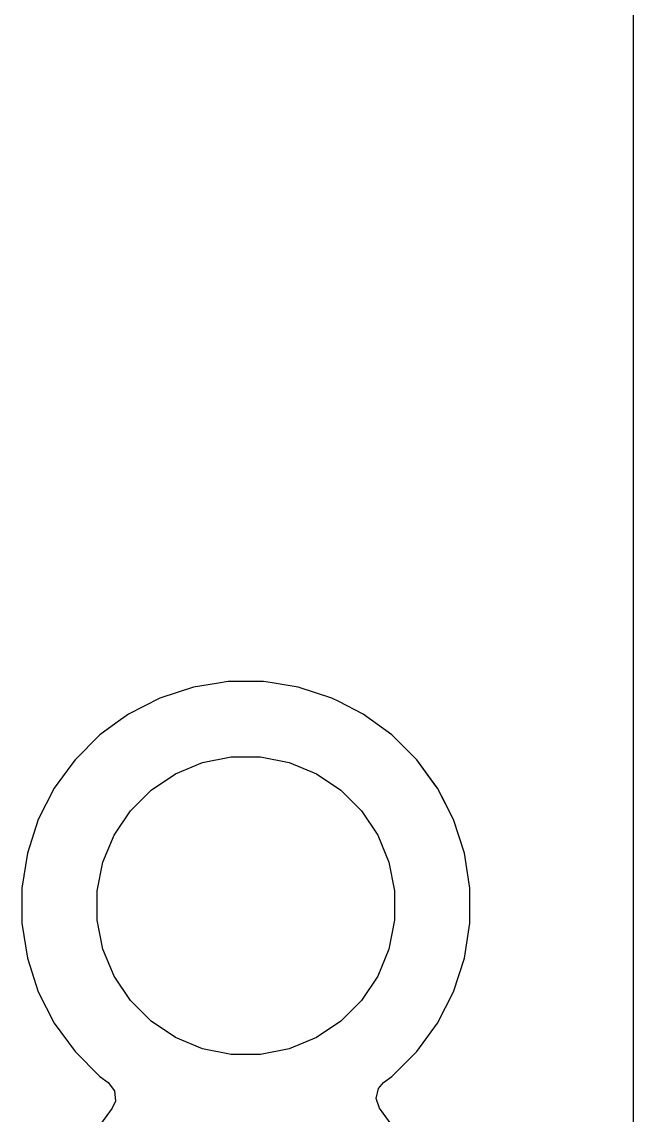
# Model space of a CAD drawing. Header units: inches. Extents: x 6.57 to 9.79, y -8.72 to -3.17.
# Drawn here: x 9.6258 to 9.7874, y -7.1931 to -6.9043 of the extents above; entities that cross this region are included whole.
import ezdxf

# ---------------------------------------------------------------- set-up
doc = ezdxf.new("R2010")
doc.units = ezdxf.units.IN
doc.header["$MEASUREMENT"] = 0
doc.layers.add('B.Cu', color=153, linetype='CONTINUOUS', true_color=0x4d7fc4)

msp = doc.modelspace()

# ---------------------------------------------------------------- linework, layer by layer
at = {"layer": 'B.Cu', "linetype": 'CONTINUOUS'}
for p, q in [((9.78738, -3.17026), (9.78738, -8.71951)), ((9.78738, -3.17026), (9.78738, -8.71951)), ((9.78738, -3.17026), (9.78738, -8.71951)), ((9.78738, -3.17026), (9.78738, -8.71951)), ((9.67731, -7.07908), (9.67118, -7.08005)), ((9.67731, -7.07908), (9.67118, -7.08005)), ((9.67731, -7.07908), (9.67118, -7.08005)), ((9.67731, -7.07908), (9.67118, -7.08005)), ((9.68038, -7.07859), (9.67731, -7.07908)), ((9.68038, -7.07859), (9.67731, -7.07908)), ((9.68038, -7.07859), (9.67731, -7.07908)), ((9.68038, -7.07859), (9.67731, -7.07908)), ((9.6897, -7.07859), (9.68038, -7.07859)), ((9.6897, -7.07859), (9.68038, -7.07859)), ((9.6897, -7.07859), (9.68038, -7.07859)), ((9.6897, -7.07859), (9.68038, -7.07859)), ((9.692, -7.07896), (9.6897, -7.07859)), ((9.692, -7.07896), (9.6897, -7.07859)), ((9.692, -7.07896), (9.6897, -7.07859)), ((9.692, -7.07896), (9.6897, -7.07859)), ((9.6989, -7.08005), (9.692, -7.07896)), ((9.6989, -7.08005), (9.692, -7.07896)), ((9.6989, -7.08005), (9.692, -7.07896)), ((9.6989, -7.08005), (9.692, -7.07896)), ((9.67118, -7.08005), (9.66231, -7.08293)), ((9.67118, -7.08005), (9.66231, -7.08293)), ((9.67118, -7.08005), (9.66231, -7.08293)), ((9.67118, -7.08005), (9.66231, -7.08293)), ((9.67118, -7.08005), (9.67118, -7.08005)), ((9.67118, -7.08005), (9.67118, -7.08005)), ((9.67118, -7.08005), (9.67118, -7.08005)), ((9.67118, -7.08005), (9.67118, -7.08005)), ((9.70777, -7.08293), (9.6989, -7.08005)), ((9.70777, -7.08293), (9.6989, -7.08005)), ((9.70777, -7.08293), (9.6989, -7.08005)), ((9.70777, -7.08293), (9.6989, -7.08005)), ((9.66231, -7.08293), (9.65401, -7.08716)), ((9.66231, -7.08293), (9.65401, -7.08716)), ((9.66231, -7.08293), (9.65401, -7.08716)), ((9.66231, -7.08293), (9.65401, -7.08716)), ((9.70963, -7.08388), (9.70777, -7.08293)), ((9.70963, -7.08388), (9.70777, -7.08293)), ((9.70963, -7.08388), (9.70777, -7.08293)), ((9.70963, -7.08388), (9.70777, -7.08293)), ((9.71607, -7.08716), (9.70963, -7.08388)), ((9.71607, -7.08716), (9.70963, -7.08388)), ((9.71607, -7.08716), (9.70963, -7.08388)), ((9.71607, -7.08716), (9.70963, -7.08388)), ((9.65401, -7.08716), (9.65063, -7.08961)), ((9.65401, -7.08716), (9.65063, -7.08961)), ((9.65401, -7.08716), (9.65063, -7.08961)), ((9.65401, -7.08716), (9.65063, -7.08961)), ((9.72361, -7.09264), (9.71607, -7.08716)), ((9.72361, -7.09264), (9.71607, -7.08716)), ((9.72361, -7.09264), (9.71607, -7.08716)), ((9.72361, -7.09264), (9.71607, -7.08716)), ((9.65063, -7.08961), (9.64647, -7.09264)), ((9.65063, -7.08961), (9.64647, -7.09264)), ((9.65063, -7.08961), (9.64647, -7.09264)), ((9.65063, -7.08961), (9.64647, -7.09264)), ((9.64647, -7.09264), (9.63988, -7.09923)), ((9.64647, -7.09264), (9.63988, -7.09923)), ((9.64647, -7.09264), (9.63988, -7.09923)), ((9.64647, -7.09264), (9.63988, -7.09923)), ((9.64647, -7.09264), (9.64647, -7.09264)), ((9.64647, -7.09264), (9.64647, -7.09264)), ((9.64647, -7.09264), (9.64647, -7.09264)), ((9.64647, -7.09264), (9.64647, -7.09264)), ((9.64647, -7.09264), (9.64647, -7.09264)), ((9.64647, -7.09264), (9.64647, -7.09264)), ((9.64647, -7.09264), (9.64647, -7.09264)), ((9.64647, -7.09264), (9.64647, -7.09264)), ((9.7302, -7.09923), (9.72361, -7.09264)), ((9.7302, -7.09923), (9.72361, -7.09264)), ((9.7302, -7.09923), (9.72361, -7.09264)), ((9.7302, -7.09923), (9.72361, -7.09264)), ((9.63988, -7.09923), (9.63753, -7.10246)), ((9.63988, -7.09923), (9.63753, -7.10246)), ((9.63988, -7.09923), (9.63753, -7.10246)), ((9.63988, -7.09923), (9.63901, -7.10042)), ((9.63988, -7.09923), (9.63988, -7.09923)), ((9.63988, -7.09923), (9.63988, -7.09923)), ((9.63988, -7.09923), (9.63988, -7.09923)), ((9.63988, -7.09923), (9.63988, -7.09923)), ((9.63988, -7.09923), (9.63988, -7.09923)), ((9.63988, -7.09923), (9.63988, -7.09923)), ((9.63988, -7.09923), (9.63988, -7.09923)), ((9.63988, -7.09923), (9.63988, -7.09923)), ((9.67357, -7.1), (9.68117, -7.09849)), ((9.67357, -7.1), (9.68117, -7.09849)), ((9.67357, -7.1), (9.68117, -7.09849)), ((9.67357, -7.1), (9.68117, -7.09849)), ((9.68117, -7.09849), (9.68891, -7.09849)), ((9.68117, -7.09849), (9.68891, -7.09849)), ((9.68117, -7.09849), (9.68891, -7.09849)), ((9.68117, -7.09849), (9.68891, -7.09849)), ((9.68891, -7.09849), (9.69651, -7.1)), ((9.68891, -7.09849), (9.69651, -7.1)), ((9.68891, -7.09849), (9.69651, -7.1)), ((9.68891, -7.09849), (9.69651, -7.1)), ((9.73527, -7.1062), (9.7302, -7.09923)), ((9.73527, -7.1062), (9.7302, -7.09923)), ((9.73527, -7.1062), (9.7302, -7.09923)), ((9.73568, -7.10677), (9.7302, -7.09923)), ((9.63901, -7.10042), (9.6344, -7.10677)), ((9.63753, -7.10246), (9.6344, -7.10677)), ((9.63753, -7.10246), (9.6344, -7.10677)), ((9.63753, -7.10246), (9.6344, -7.10677)), ((9.66642, -7.10296), (9.67357, -7.1)), ((9.66642, -7.10296), (9.67357, -7.1)), ((9.66642, -7.10296), (9.67357, -7.1)), ((9.66642, -7.10296), (9.67357, -7.1)), ((9.69651, -7.1), (9.70366, -7.10296)), ((9.69651, -7.1), (9.70366, -7.10296)), ((9.69651, -7.1), (9.70366, -7.10296)), ((9.69651, -7.1), (9.70366, -7.10296)), ((9.65998, -7.10726), (9.66642, -7.10296)), ((9.65998, -7.10726), (9.66642, -7.10296)), ((9.65998, -7.10726), (9.66642, -7.10296)), ((9.65998, -7.10726), (9.66642, -7.10296)), ((9.70366, -7.10296), (9.7101, -7.10726)), ((9.70366, -7.10296), (9.7101, -7.10726)), ((9.70366, -7.10296), (9.7101, -7.10726)), ((9.70366, -7.10296), (9.7101, -7.10726)), ((9.6344, -7.10677), (9.63017, -7.11507)), ((9.6344, -7.10677), (9.63017, -7.11507)), ((9.6344, -7.10677), (9.63017, -7.11507)), ((9.6344, -7.10677), (9.63017, -7.11507)), ((9.65451, -7.11274), (9.65998, -7.10726)), ((9.65451, -7.11274), (9.65998, -7.10726)), ((9.65451, -7.11274), (9.65998, -7.10726)), ((9.65451, -7.11274), (9.65998, -7.10726)), ((9.7101, -7.10726), (9.71557, -7.11274)), ((9.7101, -7.10726), (9.71557, -7.11274)), ((9.7101, -7.10726), (9.71557, -7.11274)), ((9.7101, -7.10726), (9.71557, -7.11274)), ((9.73568, -7.10677), (9.73527, -7.1062)), ((9.73568, -7.10677), (9.73527, -7.1062)), ((9.73568, -7.10677), (9.73527, -7.1062)), ((9.73991, -7.11507), (9.73568, -7.10677)), ((9.73991, -7.11507), (9.73568, -7.10677)), ((9.73991, -7.11507), (9.73568, -7.10677)), ((9.73775, -7.11083), (9.73568, -7.10677)), ((9.73991, -7.11507), (9.73775, -7.11083)), ((9.6502, -7.11918), (9.65451, -7.11274)), ((9.6502, -7.11918), (9.65451, -7.11274)), ((9.6502, -7.11918), (9.65451, -7.11274)), ((9.6502, -7.11918), (9.65451, -7.11274)), ((9.71557, -7.11274), (9.71988, -7.11918)), ((9.71557, -7.11274), (9.71988, -7.11918)), ((9.71557, -7.11274), (9.71988, -7.11918)), ((9.71557, -7.11274), (9.71988, -7.11918)), ((9.63017, -7.11507), (9.62729, -7.12393)), ((9.63017, -7.11507), (9.62729, -7.12393)), ((9.63017, -7.11507), (9.62729, -7.12393)), ((9.63017, -7.11507), (9.62729, -7.12393)), ((9.74279, -7.12393), (9.73991, -7.11507)), ((9.74279, -7.12393), (9.73991, -7.11507)), ((9.74279, -7.12393), (9.73991, -7.11507)), ((9.74279, -7.12393), (9.73991, -7.11507)), ((9.64724, -7.12633), (9.6502, -7.11918)), ((9.64724, -7.12633), (9.6502, -7.11918)), ((9.64724, -7.12633), (9.6502, -7.11918)), ((9.64724, -7.12633), (9.6502, -7.11918)), ((9.71988, -7.11918), (9.72284, -7.12633)), ((9.71988, -7.11918), (9.72284, -7.12633)), ((9.71988, -7.11918), (9.72284, -7.12633)), ((9.71988, -7.11918), (9.72284, -7.12633)), ((9.62729, -7.12393), (9.62583, -7.13314)), ((9.62729, -7.12393), (9.62583, -7.13314)), ((9.62729, -7.12393), (9.62583, -7.13314)), ((9.62729, -7.12393), (9.62583, -7.13314)), ((9.62729, -7.12393), (9.62729, -7.12393)), ((9.62729, -7.12393), (9.62729, -7.12393)), ((9.62729, -7.12393), (9.62729, -7.12393)), ((9.62729, -7.12393), (9.62729, -7.12393)), ((9.74424, -7.13314), (9.74279, -7.12393)), ((9.74279, -7.12393), (9.74279, -7.12393)), ((9.74279, -7.12393), (9.74279, -7.12393)), ((9.74424, -7.13314), (9.74279, -7.12393)), ((9.74279, -7.12393), (9.74279, -7.12393)), ((9.74279, -7.12393), (9.74279, -7.12393)), ((9.74424, -7.13314), (9.74279, -7.12393)), ((9.74279, -7.12393), (9.74279, -7.12393)), ((9.74279, -7.12393), (9.74279, -7.12393)), ((9.74424, -7.13314), (9.74279, -7.12393)), ((9.74279, -7.12393), (9.74279, -7.12393)), ((9.74279, -7.12393), (9.74279, -7.12393)), ((9.64573, -7.13392), (9.64724, -7.12633)), ((9.64573, -7.13392), (9.64724, -7.12633)), ((9.64573, -7.13392), (9.64724, -7.12633)), ((9.64573, -7.13392), (9.64724, -7.12633)), ((9.72284, -7.12633), (9.72435, -7.13392)), ((9.72284, -7.12633), (9.72435, -7.13392)), ((9.72284, -7.12633), (9.72435, -7.13392)), ((9.72284, -7.12633), (9.72435, -7.13392)), ((9.62583, -7.13314), (9.62583, -7.14245)), ((9.62583, -7.13314), (9.62583, -7.14245)), ((9.62583, -7.13314), (9.62583, -7.14245)), ((9.62583, -7.13314), (9.62583, -7.14245)), ((9.64573, -7.14167), (9.64573, -7.13392)), ((9.64573, -7.14167), (9.64573, -7.13392)), ((9.64573, -7.14167), (9.64573, -7.13392)), ((9.64573, -7.14167), (9.64573, -7.13392)), ((9.72435, -7.13392), (9.72435, -7.14167)), ((9.72435, -7.13392), (9.72435, -7.14167)), ((9.72435, -7.13392), (9.72435, -7.14167)), ((9.72435, -7.13392), (9.72435, -7.14167)), ((9.74424, -7.14245), (9.74424, -7.13314)), ((9.74424, -7.14245), (9.74424, -7.13314)), ((9.74424, -7.14245), (9.74424, -7.13314)), ((9.74424, -7.14245), (9.74424, -7.13314)), ((9.62583, -7.14245), (9.62729, -7.15166)), ((9.62583, -7.14245), (9.62729, -7.15166)), ((9.62583, -7.14245), (9.62729, -7.15166)), ((9.62583, -7.14245), (9.62729, -7.15166)), ((9.64724, -7.14926), (9.64573, -7.14167)), ((9.64724, -7.14926), (9.64573, -7.14167)), ((9.64724, -7.14926), (9.64573, -7.14167)), ((9.64724, -7.14926), (9.64573, -7.14167)), ((9.72435, -7.14167), (9.72284, -7.14926)), ((9.72435, -7.14167), (9.72284, -7.14926)), ((9.72435, -7.14167), (9.72284, -7.14926)), ((9.72435, -7.14167), (9.72284, -7.14926)), ((9.74279, -7.15166), (9.74424, -7.14245)), ((9.74279, -7.15166), (9.74424, -7.14245)), ((9.74279, -7.15166), (9.74424, -7.14245)), ((9.74279, -7.15166), (9.74424, -7.14245)), ((9.62729, -7.15166), (9.62729, -7.15166)), ((9.62729, -7.15166), (9.63017, -7.16052)), ((9.62729, -7.15166), (9.62729, -7.15166)), ((9.62729, -7.15166), (9.63017, -7.16052)), ((9.62729, -7.15166), (9.62729, -7.15166)), ((9.62729, -7.15166), (9.63017, -7.16052)), ((9.62729, -7.15166), (9.62729, -7.15166)), ((9.62729, -7.15166), (9.63017, -7.16052)), ((9.6502, -7.15642), (9.64724, -7.14926)), ((9.6502, -7.15642), (9.64724, -7.14926)), ((9.6502, -7.15642), (9.64724, -7.14926)), ((9.6502, -7.15642), (9.64724, -7.14926)), ((9.72284, -7.14926), (9.71988, -7.15642)), ((9.72284, -7.14926), (9.71988, -7.15642)), ((9.72284, -7.14926), (9.71988, -7.15642)), ((9.72284, -7.14926), (9.71988, -7.15642)), ((9.73991, -7.16052), (9.74279, -7.15166)), ((9.73991, -7.16052), (9.74279, -7.15166)), ((9.73991, -7.16052), (9.74279, -7.15166)), ((9.73991, -7.16052), (9.74279, -7.15166)), ((9.65451, -7.16285), (9.6502, -7.15642)), ((9.65451, -7.16285), (9.6502, -7.15642)), ((9.65451, -7.16285), (9.6502, -7.15642)), ((9.65451, -7.16285), (9.6502, -7.15642)), ((9.71988, -7.15642), (9.71557, -7.16285)), ((9.71988, -7.15642), (9.71557, -7.16285)), ((9.71988, -7.15642), (9.71557, -7.16285)), ((9.71988, -7.15642), (9.71557, -7.16285)), ((9.63017, -7.16052), (9.63017, -7.16052)), ((9.63017, -7.16052), (9.6344, -7.16883)), ((9.63017, -7.16052), (9.63017, -7.16052)), ((9.63017, -7.16052), (9.6344, -7.16883)), ((9.63017, -7.16052), (9.63017, -7.16052)), ((9.63017, -7.16052), (9.6344, -7.16883)), ((9.63017, -7.16052), (9.63017, -7.16052)), ((9.63017, -7.16052), (9.6344, -7.16883)), ((9.73568, -7.16883), (9.73991, -7.16052)), ((9.73568, -7.16883), (9.73991, -7.16052)), ((9.73568, -7.16883), (9.73991, -7.16052)), ((9.73568, -7.16883), (9.73991, -7.16052)), ((9.65998, -7.16833), (9.65451, -7.16285)), ((9.65998, -7.16833), (9.65451, -7.16285)), ((9.65998, -7.16833), (9.65451, -7.16285)), ((9.65998, -7.16833), (9.65451, -7.16285)), ((9.71557, -7.16285), (9.7101, -7.16833)), ((9.71557, -7.16285), (9.7101, -7.16833)), ((9.71557, -7.16285), (9.7101, -7.16833)), ((9.71557, -7.16285), (9.7101, -7.16833)), ((9.6344, -7.16883), (9.63988, -7.17636)), ((9.6344, -7.16883), (9.63988, -7.17636)), ((9.6344, -7.16883), (9.63988, -7.17636)), ((9.6344, -7.16883), (9.63988, -7.17636)), ((9.66642, -7.17263), (9.65998, -7.16833)), ((9.66642, -7.17263), (9.65998, -7.16833)), ((9.66642, -7.17263), (9.65998, -7.16833)), ((9.66642, -7.17263), (9.65998, -7.16833)), ((9.7101, -7.16833), (9.70366, -7.17263)), ((9.7101, -7.16833), (9.70366, -7.17263)), ((9.7101, -7.16833), (9.70366, -7.17263)), ((9.7101, -7.16833), (9.70366, -7.17263)), ((9.7302, -7.17636), (9.73568, -7.16883)), ((9.7302, -7.17636), (9.73568, -7.16883)), ((9.7302, -7.17636), (9.73568, -7.16883)), ((9.7302, -7.17636), (9.73568, -7.16883)), ((9.67357, -7.17559), (9.66642, -7.17263)), ((9.67357, -7.17559), (9.66642, -7.17263)), ((9.67357, -7.17559), (9.66642, -7.17263)), ((9.67357, -7.17559), (9.66642, -7.17263)), ((9.70366, -7.17263), (9.69651, -7.17559)), ((9.70366, -7.17263), (9.69651, -7.17559)), ((9.70366, -7.17263), (9.69651, -7.17559)), ((9.70366, -7.17263), (9.69651, -7.17559)), ((9.63988, -7.17636), (9.64647, -7.18295)), ((9.63988, -7.17636), (9.64647, -7.18295)), ((9.63988, -7.17636), (9.64647, -7.18295)), ((9.63988, -7.17636), (9.64647, -7.18295)), ((9.68117, -7.17711), (9.67357, -7.17559)), ((9.68117, -7.17711), (9.67357, -7.17559)), ((9.68117, -7.17711), (9.67357, -7.17559)), ((9.68117, -7.17711), (9.67357, -7.17559)), ((9.68891, -7.17711), (9.68117, -7.17711)), ((9.68891, -7.17711), (9.68117, -7.17711)), ((9.68891, -7.17711), (9.68117, -7.17711)), ((9.68891, -7.17711), (9.68117, -7.17711)), ((9.69651, -7.17559), (9.68891, -7.17711)), ((9.69651, -7.17559), (9.68891, -7.17711)), ((9.69651, -7.17559), (9.68891, -7.17711)), ((9.69651, -7.17559), (9.68891, -7.17711)), ((9.72361, -7.18295), (9.7302, -7.17636)), ((9.72361, -7.18295), (9.7302, -7.17636)), ((9.72361, -7.18295), (9.7302, -7.17636)), ((9.72361, -7.18295), (9.7302, -7.17636)), ((9.64647, -7.18295), (9.64647, -7.18295)), ((9.64647, -7.18295), (9.64863, -7.18452)), ((9.64647, -7.18295), (9.64647, -7.18295)), ((9.64647, -7.18295), (9.64863, -7.18452)), ((9.64647, -7.18295), (9.64647, -7.18295)), ((9.64647, -7.18295), (9.64863, -7.18452)), ((9.64647, -7.18295), (9.64647, -7.18295)), ((9.64647, -7.18295), (9.64863, -7.18452)), ((9.72145, -7.18452), (9.72361, -7.18295)), ((9.72145, -7.18452), (9.72361, -7.18295)), ((9.72145, -7.18452), (9.72361, -7.18295)), ((9.72145, -7.18452), (9.72361, -7.18295)), ((9.64863, -7.18452), (9.65031, -7.1867)), ((9.64863, -7.18452), (9.65031, -7.1867)), ((9.64863, -7.18452), (9.65031, -7.1867)), ((9.64863, -7.18452), (9.65031, -7.1867)), ((9.71944, -7.18875), (9.72007, -7.18607)), ((9.71944, -7.18875), (9.72007, -7.18607)), ((9.71944, -7.18875), (9.72007, -7.18607)), ((9.71944, -7.18875), (9.72007, -7.18607)), ((9.72007, -7.18607), (9.72145, -7.18452)), ((9.72007, -7.18607), (9.72145, -7.18452)), ((9.72007, -7.18607), (9.72145, -7.18452)), ((9.72007, -7.18607), (9.72145, -7.18452)), ((9.65054, -7.18944), (9.64971, -7.19134)), ((9.65054, -7.18944), (9.64971, -7.19134)), ((9.65054, -7.18944), (9.64971, -7.19134)), ((9.65054, -7.18944), (9.64971, -7.19134)), ((9.65031, -7.1867), (9.65054, -7.18944)), ((9.65031, -7.1867), (9.65054, -7.18944)), ((9.65031, -7.1867), (9.65054, -7.18944)), ((9.65031, -7.1867), (9.65054, -7.18944)), ((9.72037, -7.19134), (9.71944, -7.18875)), ((9.72037, -7.19134), (9.71944, -7.18875)), ((9.72037, -7.19134), (9.71944, -7.18875)), ((9.72037, -7.19134), (9.71944, -7.18875)), ((9.64971, -7.19134), (9.64595, -7.19652)), ((9.64971, -7.19134), (9.64595, -7.19652)), ((9.64971, -7.19134), (9.64595, -7.19652)), ((9.64971, -7.19134), (9.64595, -7.19652)), ((9.72413, -7.19652), (9.72037, -7.19134)), ((9.72413, -7.19652), (9.72037, -7.19134)), ((9.72413, -7.19652), (9.72037, -7.19134)), ((9.72061, -7.19168), (9.72037, -7.19134)), ((9.72413, -7.19652), (9.72061, -7.19168))]:
    msp.add_line(p, q, dxfattribs=at)

doc.saveas('drawing.dxf')
